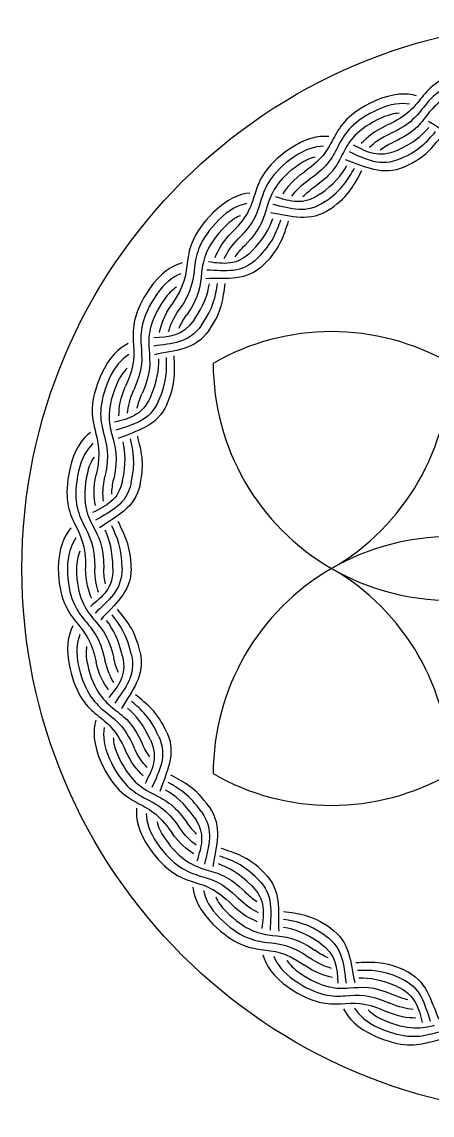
# Model space of a CAD drawing. Extents: x 16 to 136, y 72 to 192.
# Drawn here: x 16.1 to 61.2, y 71.7 to 191.7 of the extents above; entities that cross this region are included whole.
import ezdxf

# ---------------------------------------------------------------- set-up
doc = ezdxf.new("R2010")
doc.units = 0
doc.layers.add('View', color=7, linetype='CONTINUOUS')

msp = doc.modelspace()

# ---------------------------------------------------------------- linework, layer by layer
at = {"layer": 'View'}
msp.add_circle((76.1207, 131.696), 60, dxfattribs=at)
for centre, start, end in [((50.1207, 131.696), 60, 120), ((63.1207, 154.213), 180, -120), ((37.1207, 154.213), -60, 0), ((63.1207, 109.179), 60, 120), ((63.1207, 109.179), 120, 180), ((63.1207, 154.213), -120, -60), ((37.1207, 109.179), 0, 60), ((50.1207, 131.696), -120, -60)]:
    msp.add_arc(centre, 26, start, end, dxfattribs=at)
for points, degree in [([(65.2106, 186.437), (62.0599, 185.732), (60.8922, 184.472), (60.0544, 183.447)], 3), ([(65.4252, 185.473), (62.3329, 184.782), (61.1922, 183.531), (60.3738, 182.512)], 3), ([(59.456, 183.591), (58.3395, 183.908), (56.8539, 183.886), (54.8945, 183.015)], 3), ([(65.6399, 184.508), (62.6058, 183.831), (61.4922, 182.59), (60.6933, 181.577)], 3), ([(54.8945, 183.015), (51.9535, 181.707), (51.0573, 180.256), (50.4286, 179.082)], 3), ([(58.6809, 182.66), (57.7408, 182.807), (56.6215, 182.7), (55.2982, 182.111)], 3), ([(60.0544, 183.447), (59.1227, 182.307), (58.5032, 181.373), (56.1056, 180.304)], 3), ([(60.3738, 182.512), (59.4652, 181.381), (58.8605, 180.45), (56.5093, 179.4)], 3), ([(55.2982, 182.111), (52.4081, 180.824), (51.5351, 179.388), (50.9233, 178.222)], 3), ([(55.7019, 181.207), (52.8628, 179.942), (52.0129, 178.519), (51.418, 177.362)], 3), ([(57.5496, 181.664), (56.9734, 181.637), (56.3569, 181.499), (55.7019, 181.207)], 3), ([(60.6933, 181.577), (59.8077, 180.454), (59.2178, 179.527), (56.913, 178.496)], 3), ([(53.3792, 178.364), (53.9721, 179.043), (54.8063, 179.724), (56.1056, 180.304)], 3), ([(57.3167, 177.593), (59.1065, 178.394), (59.9902, 179.202), (60.792, 180.1)], 3), ([(66.9278, 178.72), (64.3055, 178.14), (62.7513, 179.631), (60.7464, 180.756)], 3), ([(49.8126, 179.11), (48.653, 179.211), (47.1988, 178.911), (45.4341, 177.691)], 3), ([(50.4286, 179.082), (49.7349, 177.787), (49.2978, 176.739), (47.1354, 175.239)], 3), ([(54.275, 177.945), (54.8116, 178.457), (55.5237, 178.96), (56.5093, 179.4)], 3), ([(57.7204, 176.689), (59.8065, 177.624), (60.6285, 178.581), (61.5327, 179.651)], 3), ([(58.1241, 175.785), (60.5121, 176.858), (61.1913, 177.968), (62.2628, 179.206)], 3), ([(45.4341, 177.691), (42.7834, 175.857), (42.1677, 174.27), (41.7606, 172.994)], 3), ([(49.2285, 178.046), (48.2747, 178.014), (47.1941, 177.699), (46.0012, 176.873)], 3), ([(50.9233, 178.222), (50.2494, 176.938), (49.8253, 175.895), (47.7026, 174.422)], 3), ([(57.3167, 177.593), (55.2562, 176.67), (54.035, 177.397), (52.5387, 178.177)], 3), ([(55.4487, 177.665), (55.8531, 177.956), (56.3348, 178.238), (56.913, 178.496)], 3), ([(46.0012, 176.873), (43.3941, 175.069), (42.7978, 173.499), (42.405, 172.234)], 3), ([(48.3037, 176.851), (47.7408, 176.717), (47.1594, 176.466), (46.5683, 176.056)], 3), ([(51.418, 177.362), (50.7639, 176.089), (50.3529, 175.052), (48.2697, 173.605)], 3), ([(58.1241, 175.785), (55.6522, 174.675), (53.8169, 175.84), (51.6283, 176.562)], 3), ([(57.7204, 176.689), (55.4274, 175.661), (53.9382, 176.634), (52.0687, 177.416)], 3), ([(46.5683, 176.056), (44.0048, 174.28), (43.4278, 172.728), (43.0494, 171.474)], 3), ([(44.8029, 172.821), (45.2642, 173.601), (45.9616, 174.425), (47.1354, 175.239)], 3), ([(48.8368, 172.788), (50.4576, 173.915), (51.1805, 174.886), (51.799, 175.924)], 3), ([(49.4039, 171.971), (51.2945, 173.287), (51.9306, 174.397), (52.6163, 175.624)], 3), ([(49.971, 171.154), (52.1363, 172.662), (52.6059, 173.903), (53.4228, 175.328)], 3), ([(45.7645, 172.572), (46.2009, 173.176), (46.8112, 173.803), (47.7026, 174.422)], 3), ([(41.1483, 172.911), (39.9866, 172.801), (38.6095, 172.245), (37.0908, 170.726)], 3), ([(41.7606, 172.994), (41.313, 171.591), (41.0695, 170.475), (39.2056, 168.611)], 3), ([(46.976, 172.512), (47.3223, 172.874), (47.7463, 173.241), (48.2697, 173.605)], 3), ([(40.7654, 171.755), (39.8306, 171.552), (38.823, 171.048), (37.7958, 170.021)], 3), ([(42.405, 172.234), (41.9739, 170.846), (41.7416, 169.737), (39.9105, 167.906)], 3), ([(49.4039, 171.971), (47.3251, 170.524), (45.6668, 171.214), (43.6819, 171.646)], 3), ([(48.8368, 172.788), (46.9704, 171.49), (45.6246, 171.986), (44.0074, 172.483)], 3), ([(37.0908, 170.726), (34.81, 168.445), (34.4863, 166.774), (34.312, 165.445)], 3), ([(40.0688, 170.41), (39.5379, 170.177), (39.0099, 169.826), (38.5007, 169.316)], 3), ([(43.0494, 171.474), (42.6347, 170.101), (42.4138, 169), (40.6155, 167.201)], 3), ([(49.971, 171.154), (47.7276, 169.591), (45.6896, 170.407), (43.4018, 170.723)], 3), ([(37.7958, 170.021), (35.5511, 167.777), (35.243, 166.126), (35.0804, 164.811)], 3), ([(38.5007, 169.316), (36.2923, 167.108), (35.9996, 165.479), (35.8488, 164.177)], 3), ([(41.3204, 166.497), (42.7208, 167.897), (43.262, 168.987), (43.6857, 170.124)], 3), ([(42.0253, 165.792), (43.6601, 167.426), (44.0915, 168.64), (44.5476, 169.976)], 3), ([(42.7303, 165.087), (44.6038, 166.96), (44.8488, 168.275), (45.3987, 169.83)], 3), ([(37.3368, 165.814), (37.653, 166.664), (38.1936, 167.599), (39.2056, 168.611)], 3), ([(38.3283, 165.738), (38.6513, 166.411), (39.1416, 167.137), (39.9105, 167.906)], 3), ([(39.5332, 165.894), (39.8105, 166.312), (40.1636, 166.75), (40.6155, 167.201)], 3), ([(42.0253, 165.792), (40.2295, 163.996), (38.4694, 164.383), (36.4411, 164.458)], 3), ([(41.3204, 166.496), (39.709, 164.885), (38.2924, 165.136), (36.6133, 165.34)], 3), ([(33.7247, 165.254), (32.602, 164.941), (31.3472, 164.148), (30.1263, 162.383)], 3), ([(34.312, 165.445), (34.1202, 163.983), (34.0781, 162.845), (32.5777, 160.682)], 3), ([(35.0804, 164.811), (34.9018, 163.366), (34.8692, 162.239), (33.3948, 160.114)], 3), ([(42.7303, 165.087), (40.7947, 163.151), (38.5812, 163.591), (36.3285, 163.5)], 3), ([(33.553, 164.049), (32.6701, 163.684), (31.7694, 163.009), (30.9434, 161.816)], 3), ([(35.8488, 164.177), (35.6835, 162.75), (35.6603, 161.632), (34.2119, 159.547)], 3), ([(30.1263, 162.383), (28.2934, 159.733), (28.276, 158.03), (28.3443, 156.696)], 3), ([(33.1067, 162.603), (32.6264, 162.279), (32.1701, 161.84), (31.7606, 161.249)], 3), ([(35.029, 158.98), (36.1569, 160.602), (36.4971, 161.766), (36.7137, 162.96)], 3), ([(35.8462, 158.413), (37.1634, 160.306), (37.3744, 161.571), (37.5881, 162.967)], 3), ([(36.6633, 157.846), (38.174, 160.014), (38.1839, 161.344), (38.4519, 162.974)], 3), ([(30.9434, 161.816), (29.1393, 159.21), (29.1336, 157.531), (29.2111, 156.214)], 3), ([(31.7606, 161.249), (29.9853, 158.686), (29.9912, 157.032), (30.0779, 155.731)], 3), ([(31.2423, 157.603), (31.4003, 158.492), (31.7638, 159.508), (32.5777, 160.681)], 3), ([(32.2279, 157.706), (32.4245, 158.423), (32.7762, 159.223), (33.3948, 160.114)], 3), ([(35.8462, 158.413), (34.4011, 156.337), (32.6086, 156.405), (30.6076, 156.113)], 3), ([(35.029, 158.98), (33.7347, 157.119), (32.2688, 157.109), (30.618, 157.008)], 3), ([(33.382, 158.073), (33.5795, 158.532), (33.8484, 159.024), (34.2119, 159.547)], 3), ([(36.6633, 157.846), (35.1048, 155.609), (32.8594, 155.65), (30.6698, 155.155)], 3), ([(27.8034, 156.402), (26.761, 155.891), (25.6734, 154.882), (24.8021, 152.922)], 3), ([(28.3443, 156.696), (28.4197, 155.222), (28.5835, 154.11), (27.5132, 151.711)], 3), ([(29.2111, 156.214), (29.2966, 154.761), (29.468, 153.661), (28.4169, 151.308)], 3), ([(27.8528, 155.189), (27.0548, 154.67), (26.2949, 153.842), (25.7058, 152.519)], 3), ([(30.0779, 155.731), (30.1735, 154.299), (30.3524, 153.211), (29.3206, 150.904)], 3), ([(31.128, 150.097), (32.0648, 152.186), (32.042, 153.451), (31.9995, 154.86)], 3), ([(32.0317, 149.693), (33.1059, 152.085), (32.875, 153.372), (32.8442, 155.021)], 3), ([(27.6787, 153.69), (27.2677, 153.285), (26.9014, 152.77), (26.6095, 152.115)], 3), ([(30.2243, 150.5), (31.0266, 152.292), (31.1481, 153.486), (31.1444, 154.696)], 3), ([(24.8021, 152.922), (23.494, 149.981), (23.7993, 148.3), (24.119, 147.009)], 3), ([(25.7058, 152.519), (24.4192, 149.629), (24.7324, 147.975), (25.0586, 146.704)], 3), ([(26.6095, 152.115), (25.3444, 149.276), (25.6654, 147.651), (25.9983, 146.399)], 3), ([(26.781, 148.45), (26.7678, 149.35), (26.9335, 150.412), (27.5132, 151.711)], 3), ([(27.7248, 148.736), (27.7821, 149.474), (27.9766, 150.322), (28.4169, 151.308)], 3), ([(30.2243, 150.5), (29.3043, 148.446), (27.8777, 148.163), (26.2831, 147.75)], 3), ([(31.128, 150.097), (30.1015, 147.807), (28.3461, 147.542), (26.443, 146.873)], 3), ([(28.7838, 149.31), (28.8908, 149.796), (29.062, 150.326), (29.3206, 150.904)], 3), ([(32.0317, 149.693), (30.9257, 147.23), (28.7318, 146.852), (26.6874, 145.949)], 3), ([(23.6459, 146.616), (22.7249, 145.913), (21.8498, 144.708), (21.3797, 142.606)], 3), ([(24.119, 147.009), (24.4746, 145.573), (24.8459, 144.53), (24.2737, 141.962)], 3), ([(25.0586, 146.704), (25.4211, 145.292), (25.798, 144.263), (25.2383, 141.748)], 3), ([(23.9265, 145.437), (23.2463, 144.772), (22.6611, 143.809), (22.3444, 142.392)], 3), ([(25.9983, 146.399), (26.3675, 145.01), (26.7502, 143.996), (26.203, 141.533)], 3), ([(27.1676, 141.318), (27.591, 143.227), (27.4772, 144.409), (27.2394, 145.592)], 3), ([(28.1323, 141.104), (28.6246, 143.327), (28.357, 144.545), (28.0431, 145.915)], 3), ([(29.0969, 140.889), (29.6594, 143.433), (29.1855, 144.623), (28.8369, 146.232)], 3), ([(24.0465, 143.934), (23.7234, 143.456), (23.4654, 142.878), (23.309, 142.177)], 3), ([(21.3797, 142.606), (20.6733, 139.449), (21.3182, 137.848), (21.8977, 136.646)], 3), ([(22.3443, 142.392), (21.652, 139.293), (22.301, 137.723), (22.8845, 136.543)], 3), ([(23.309, 142.177), (22.6308, 139.138), (23.2837, 137.598), (23.8713, 136.441)], 3), ([(24.2144, 138.617), (24.0171, 139.497), (23.9642, 140.574), (24.2737, 141.962)], 3), ([(25.0807, 139.092), (24.9856, 139.825), (25.0042, 140.696), (25.2383, 141.748)], 3), ([(27.1676, 141.318), (26.6812, 139.126), (25.3836, 138.581), (23.87, 137.828)], 3), ([(28.1323, 141.104), (27.5927, 138.667), (25.9428, 138.058), (24.2089, 137)], 3), ([(29.0969, 140.889), (28.5173, 138.267), (26.5129, 137.499), (24.6427, 136.143)], 3), ([(26.0002, 139.868), (26.0059, 140.364), (26.066, 140.917), (26.203, 141.533)], 3), ([(28.1207, 131.696), (28.0953, 134.316), (27.3776, 135.362), (26.6917, 136.87)], 3), ([(21.5137, 136.158), (20.7547, 135.27), (20.1384, 133.887), (20.1207, 131.696)], 3), ([(21.8977, 136.646), (22.5466, 135.3), (23.1264, 134.364), (23.1207, 131.696)], 3), ([(22.8845, 136.543), (23.537, 135.224), (24.1207, 134.305), (24.1207, 131.696)], 3), ([(23.8713, 136.441), (24.5274, 135.148), (25.1149, 134.246), (25.1207, 131.696)], 3), ([(26.1207, 131.696), (26.1116, 133.667), (25.7457, 134.797), (25.2603, 135.909)], 3), ([(27.1207, 131.696), (27.1044, 133.988), (26.5808, 135.114), (25.9806, 136.394)], 3), ([(22.0355, 135.054), (21.5057, 134.253), (21.1298, 133.172), (21.1207, 131.696)], 3), ([(22.4716, 133.595), (22.255, 133.053), (22.1237, 132.425), (22.1207, 131.696)], 3), ([(20.1207, 131.696), (20.1473, 128.417), (21.1586, 126.986), (21.9889, 125.952)], 3), ([(20.1207, 131.696), (20.1207, 131.696)], 1), ([(21.1207, 131.696), (21.1406, 128.483), (22.1462, 127.082), (22.9731, 126.07)], 3), ([(21.1207, 131.696), (21.1207, 131.696)], 1), ([(22.1207, 131.696), (22.134, 128.548), (23.1338, 127.179), (23.9573, 126.189)], 3), ([(22.1207, 131.696), (22.1207, 131.696)], 1), ([(23.8075, 128.391), (23.4192, 129.207), (23.1238, 130.256), (23.1207, 131.696)], 3), ([(23.1207, 131.696), (23.1207, 131.696)], 1), ([(26.1207, 131.696), (26.1102, 129.438), (24.9281, 128.59), (23.6468, 127.542)], 3), ([(24.5512, 129.048), (24.2962, 129.745), (24.1207, 130.607), (24.1207, 131.696)], 3), ([(24.1207, 131.696), (24.1207, 131.696)], 1), ([(27.1207, 131.696), (27.1028, 129.188), (25.6197, 128.226), (24.1621, 126.809)], 3), ([(28.1207, 131.696), (28.0946, 129.008), (26.2538, 127.755), (24.7746, 126.07)], 3), ([(25.2837, 130.013), (25.1809, 130.501), (25.1192, 131.059), (25.1207, 131.696)], 3), ([(25.1207, 131.696), (25.1207, 131.696)], 1), ([(26.1207, 131.696), (26.1207, 131.696)], 1), ([(27.1207, 131.696), (27.1207, 131.696)], 1), ([(28.1207, 131.696), (28.1207, 131.696)], 1), ([(29.0969, 122.503), (28.5345, 125.047), (27.6064, 125.917), (26.6139, 127.233)], 3), ([(22.9731, 126.07), (23.9015, 124.934), (24.6781, 124.162), (25.2383, 121.645)], 3), ([(23.9573, 126.189), (24.8806, 125.079), (25.6554, 124.324), (26.2029, 121.859)], 3), ([(28.1323, 122.289), (27.64, 124.511), (26.885, 125.498), (26.0233, 126.611)], 3), ([(21.7257, 125.392), (21.187, 124.359), (20.9091, 122.889), (21.3797, 120.786)], 3), ([(21.9889, 125.952), (22.9225, 124.789), (23.7008, 124.001), (24.2736, 121.43)], 3), ([(27.1676, 122.074), (26.7443, 123.982), (26.1422, 125.004), (25.4273, 125.979)], 3), ([(22.4819, 124.436), (22.1467, 123.542), (22.0274, 122.419), (22.3443, 121.001)], 3), ([(23.23, 123.121), (23.1403, 122.55), (23.1525, 121.916), (23.309, 121.215)], 3), ([(29.0969, 122.503), (29.6767, 119.881), (28.1858, 118.327), (27.0613, 116.322)], 3), ([(23.309, 121.215), (23.986, 118.181), (25.2265, 117.068), (26.2397, 116.269)], 3), ([(25.6361, 118.379), (25.0874, 119.09), (24.583, 120.042), (24.2736, 121.43)], 3), ([(26.2197, 119.174), (25.8243, 119.797), (25.4723, 120.593), (25.2383, 121.645)], 3), ([(27.1676, 122.074), (27.654, 119.881), (26.709, 118.836), (25.6571, 117.521)], 3), ([(26.7238, 120.265), (26.5193, 120.717), (26.3399, 121.243), (26.2029, 121.859)], 3), ([(28.1323, 122.289), (28.6719, 119.852), (27.4351, 118.596), (26.311, 116.915)], 3), ([(21.3797, 120.786), (22.0846, 117.635), (23.3446, 116.468), (24.3696, 115.63)], 3), ([(22.3443, 121.001), (23.0353, 117.908), (24.2855, 116.768), (25.3046, 115.949)], 3), ([(32.0316, 113.7), (30.9593, 116.088), (29.8488, 116.767), (28.6105, 117.838)], 3), ([(31.1279, 113.296), (30.1924, 115.382), (29.2358, 116.204), (28.1663, 117.108)], 3), ([(24.3696, 115.63), (25.5094, 114.698), (26.4433, 114.079), (27.5131, 111.681)], 3), ([(25.3046, 115.949), (26.4361, 115.041), (27.3665, 114.436), (28.4168, 112.085)], 3), ([(26.2397, 116.269), (27.3628, 115.383), (28.2896, 114.793), (29.3205, 112.488)], 3), ([(30.2242, 112.892), (29.4227, 114.682), (28.615, 115.566), (27.7172, 116.367)], 3), ([(24.2262, 115.031), (23.9093, 113.915), (23.9306, 112.429), (24.802, 110.47)], 3), ([(25.1571, 114.256), (25.0098, 113.316), (25.1166, 112.197), (25.7057, 110.874)], 3), ([(26.153, 113.125), (26.1797, 112.549), (26.3175, 111.932), (26.6094, 111.277)], 3), ([(30.2242, 112.892), (31.147, 110.832), (30.42, 109.61), (29.64, 108.114)], 3), ([(31.1279, 113.296), (32.1561, 111.003), (31.183, 109.514), (30.4012, 107.644)], 3), ([(32.0316, 113.7), (33.1416, 111.228), (31.9768, 109.392), (31.255, 107.204)], 3), ([(29.4527, 108.955), (28.7734, 109.548), (28.0929, 110.382), (27.5131, 111.681)], 3), ([(29.8715, 109.85), (29.3595, 110.387), (28.8571, 111.099), (28.4168, 112.085)], 3), ([(30.1515, 111.024), (29.8604, 111.429), (29.5791, 111.91), (29.3205, 112.488)], 3), ([(24.802, 110.47), (26.11, 107.529), (27.5604, 106.633), (28.7346, 106.004)], 3), ([(25.7057, 110.874), (26.9924, 107.984), (28.4292, 107.111), (29.5949, 106.499)], 3), ([(26.6094, 111.277), (27.8748, 108.438), (29.298, 107.588), (30.4553, 106.993)], 3), ([(35.8461, 104.979), (34.5302, 106.87), (33.4198, 107.506), (32.1927, 108.192)], 3), ([(36.6632, 105.546), (35.1547, 107.712), (33.9136, 108.181), (32.4885, 108.998)], 3), ([(30.4553, 106.993), (31.7279, 106.339), (32.7647, 105.928), (34.2119, 103.845)], 3), ([(35.029, 104.412), (33.902, 106.033), (32.9312, 106.756), (31.893, 107.374)], 3), ([(28.7346, 106.004), (30.0303, 105.31), (31.0781, 104.873), (32.5776, 102.711)], 3), ([(29.5949, 106.499), (30.8791, 105.825), (31.9214, 105.401), (33.3947, 103.278)], 3), ([(28.7069, 105.388), (28.6059, 104.228), (28.9055, 102.774), (30.1262, 101.01)], 3), ([(29.7708, 104.804), (29.8029, 103.85), (30.1175, 102.77), (30.9434, 101.577)], 3), ([(35.029, 104.412), (36.3267, 102.546), (35.8311, 101.2), (35.3339, 99.5828)], 3), ([(35.8461, 104.979), (37.293, 102.901), (36.6031, 101.242), (36.1711, 99.2574)], 3), ([(36.6632, 105.546), (38.2262, 103.303), (37.4101, 101.265), (37.0941, 98.9772)], 3), ([(30.9657, 103.879), (31.1, 103.316), (31.351, 102.735), (31.7605, 102.144)], 3), ([(35.245, 101.34), (34.6405, 101.776), (34.0134, 102.387), (33.3947, 103.278)], 3), ([(35.3052, 102.551), (34.9427, 102.898), (34.5754, 103.322), (34.2119, 103.845)], 3), ([(31.7605, 102.144), (33.5366, 99.5803), (35.0887, 99.0032), (36.3424, 98.6248)], 3), ([(34.9955, 100.378), (34.2158, 100.84), (33.3916, 101.537), (32.5776, 102.711)], 3), ([(30.1262, 101.01), (31.9598, 98.3589), (33.5466, 97.7431), (34.8224, 97.3361)], 3), ([(30.9434, 101.577), (32.7482, 98.9696), (34.3176, 98.3732), (35.5824, 97.9804)], 3), ([(42.7302, 98.3057), (40.8566, 100.179), (39.5417, 100.424), (37.9865, 100.974)], 3), ([(42.0252, 97.6008), (40.3905, 99.2355), (39.177, 99.667), (37.8411, 100.123)], 3), ([(36.3424, 98.6248), (37.7161, 98.2102), (38.8171, 97.9892), (40.6154, 96.1909)], 3), ([(41.3203, 96.8958), (39.9199, 98.2962), (38.8302, 98.8375), (37.6933, 99.2612)], 3), ([(34.8224, 97.3361), (36.2255, 96.8884), (37.3417, 96.6449), (39.2055, 94.7811)], 3), ([(35.5824, 97.9804), (36.9708, 97.5493), (38.0794, 97.3171), (39.9105, 95.486)], 3), ([(42.0252, 97.6008), (43.8211, 95.8049), (43.4334, 94.0448), (43.3592, 92.0165)], 3), ([(42.7302, 98.3057), (44.6657, 96.3701), (44.2261, 94.1567), (44.3171, 91.9039)], 3), ([(34.9062, 96.7237), (35.0155, 95.562), (35.5721, 94.1849), (37.0907, 92.6663)], 3), ([(36.0615, 96.3408), (36.2646, 95.406), (36.7685, 94.3984), (37.7957, 93.3712)], 3), ([(41.9233, 95.1087), (41.5046, 95.386), (41.0672, 95.7391), (40.6154, 96.1909)], 3), ([(41.3203, 96.8958), (42.9318, 95.2844), (42.6806, 93.8678), (42.4773, 92.1887)], 3), ([(37.4066, 95.6443), (37.64, 95.1134), (37.9914, 94.5854), (38.5006, 94.0761)], 3), ([(42.0787, 93.9037), (41.4057, 94.2267), (40.6794, 94.717), (39.9105, 95.486)], 3), ([(38.5006, 94.0761), (40.709, 91.8677), (42.3382, 91.575), (43.6397, 91.4243)], 3), ([(42.0032, 92.9122), (41.1533, 93.2285), (40.2175, 93.769), (39.2055, 94.7811)], 3), ([(49.9709, 92.2387), (47.8026, 93.7494), (46.4727, 93.7593), (44.8428, 94.0274)], 3), ([(37.0907, 92.6663), (39.3716, 90.3854), (41.0426, 90.0618), (42.3716, 89.8874)], 3), ([(37.7957, 93.3712), (40.0403, 91.1266), (41.6904, 90.8184), (43.0056, 90.6559)], 3), ([(49.4038, 91.4216), (47.5112, 92.7389), (46.2462, 92.9498), (44.8498, 93.1636)], 3), ([(43.6397, 91.4243), (45.0668, 91.259), (46.1846, 91.2358), (48.2696, 89.7874)], 3), ([(48.8367, 90.6045), (47.2147, 91.7323), (46.0507, 92.0726), (44.8564, 92.2891)], 3), ([(49.4038, 91.4216), (51.48, 89.9766), (51.4116, 88.184), (51.7039, 86.183)], 3), ([(49.9709, 92.2387), (52.2079, 90.6802), (52.1672, 88.4348), (52.6623, 86.2453)], 3), ([(43.0056, 90.6559), (44.4504, 90.4773), (45.5781, 90.4447), (47.7025, 88.9702)], 3), ([(48.8367, 90.6045), (50.6981, 89.3102), (50.7082, 87.8442), (50.8086, 86.1935)], 3), ([(42.3716, 89.8874), (43.8341, 89.6956), (44.9716, 89.6535), (47.1353, 88.1531)], 3), ([(42.5626, 89.3002), (42.8763, 88.1775), (43.669, 86.9226), (45.434, 85.7018)], 3), ([(43.7676, 89.1284), (44.1332, 88.2456), (44.808, 87.3448), (46.0011, 86.5189)], 3), ([(50.111, 87.8033), (49.3937, 87.9999), (48.5937, 88.3517), (47.7025, 88.9702)], 3), ([(49.7443, 88.9574), (49.2846, 89.155), (48.7929, 89.4238), (48.2696, 89.7874)], 3), ([(45.2142, 88.6821), (45.5378, 88.2018), (45.9771, 87.7455), (46.5682, 87.336)], 3), ([(50.2141, 86.8177), (49.3243, 86.9758), (48.309, 87.3392), (47.1353, 88.1531)], 3), ([(58.124, 87.6071), (55.7317, 88.6814), (54.4444, 88.4504), (52.796, 88.4196)], 3), ([(57.7203, 86.7034), (55.6312, 87.6402), (54.3655, 87.6175), (52.9573, 87.5749)], 3), ([(58.124, 87.6071), (60.5868, 86.5012), (60.9644, 84.3072), (61.8683, 82.2628)], 3), ([(46.0011, 86.5189), (48.6071, 84.7148), (50.2858, 84.7091), (51.6029, 84.7865)], 3), ([(46.5682, 87.336), (49.1304, 85.5608), (50.7848, 85.5667), (52.0854, 85.6534)], 3), ([(57.3166, 85.7997), (55.5249, 86.6021), (54.3307, 86.7236), (53.1208, 86.7198)], 3), ([(57.7203, 86.7034), (60.0094, 85.6769), (60.2745, 83.9216), (60.9436, 82.0185)], 3), ([(45.434, 85.7018), (48.0837, 83.8688), (49.7868, 83.8514), (51.1204, 83.9197)], 3), ([(52.0854, 85.6534), (53.5179, 85.7489), (54.6059, 85.9279), (56.9129, 84.896)], 3), ([(57.3166, 85.7997), (59.3708, 84.8798), (59.6542, 83.4531), (60.0663, 81.8586)], 3), ([(51.1204, 83.9197), (52.5945, 83.9952), (53.7067, 84.159), (56.1055, 83.0886)], 3), ([(51.6029, 84.7865), (53.0562, 84.872), (54.1563, 85.0434), (56.5092, 83.9923)], 3), ([(58.5067, 84.3593), (58.0211, 84.4662), (57.491, 84.6374), (56.9129, 84.896)], 3), ([(51.4146, 83.3789), (51.9263, 82.3364), (52.9351, 81.2489), (54.8944, 80.3775)], 3), ([(52.6275, 83.4283), (53.147, 82.6303), (53.9748, 81.8704), (55.2981, 81.2812)], 3), ([(54.1269, 83.2541), (54.5321, 82.8431), (55.0468, 82.4769), (55.7018, 82.1849)], 3), ([(59.3666, 82.3564), (58.4672, 82.3433), (57.4047, 82.5089), (56.1055, 83.0886)], 3), ([(59.0804, 83.3003), (58.3428, 83.3575), (57.4948, 83.5521), (56.5092, 83.9923)], 3), ([(55.7018, 82.1849), (58.5404, 80.9198), (60.166, 81.2408), (61.418, 81.5737)], 3), ([(55.2981, 81.2813), (58.188, 79.9947), (59.8414, 80.3078), (61.1128, 80.6341)], 3), ([(60.8075, 79.6944), (62.2436, 80.05), (63.2867, 80.4213), (65.8544, 79.8491)], 3), ([(61.1128, 80.6341), (62.5251, 80.9965), (63.5538, 81.3735), (66.0691, 80.8138)], 3), ([(54.8944, 80.3775), (57.8357, 79.0695), (59.5168, 79.3748), (60.8075, 79.6944)], 3)]:
    msp.add_open_spline(points, degree=degree, dxfattribs=at)

doc.saveas('drawing.dxf')
